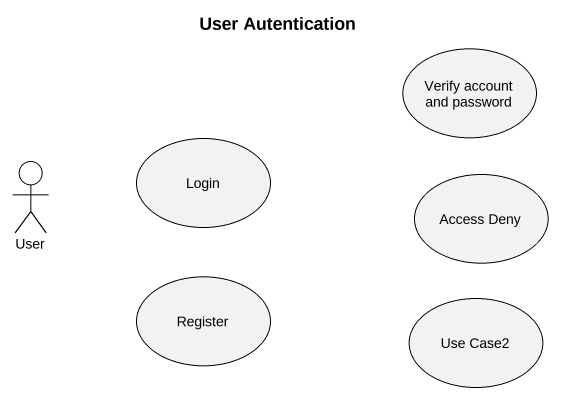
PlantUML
@startuml
title User Autentication
usecase "Verify account and password" as Verify_account_and_password
usecase Login
actor User
usecase "Access Deny" as Access_Deny
usecase Register
usecase "Use Case2" as Use_Case2
@enduml
